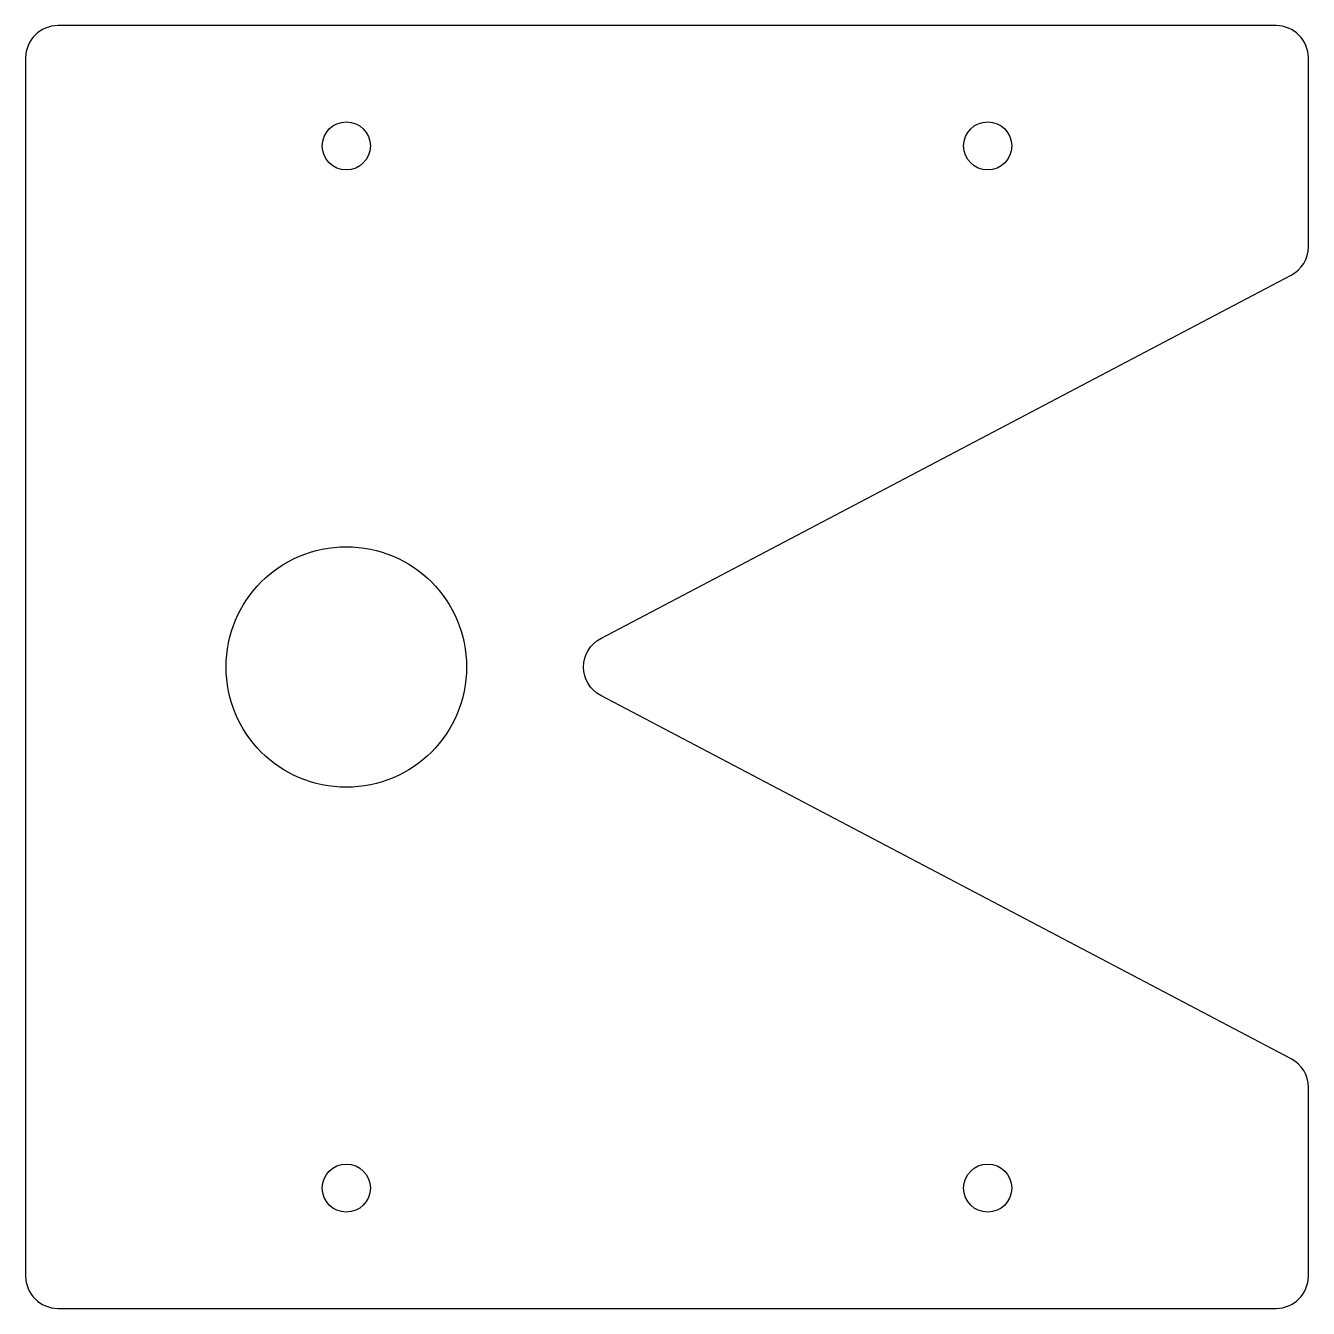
# Model space of a CAD drawing. Header units: millimetres. Extents: x 0 to 80, y -2 to 78.
import ezdxf

# ---------------------------------------------------------------- set-up
doc = ezdxf.new("R2010")
doc.units = ezdxf.units.MM

msp = doc.modelspace()

# ---------------------------------------------------------------- linework, layer by layer
msp.add_lwpolyline([(78.931, 62.438, 0.278459), (80, 64.207), (80, 76, 0.414214), (78, 78), (2, 78, 0.414214), (0, 76), (0, 0, 0.414214), (2, -2), (78, -2, 0.414214), (80, 0), (80, 11.793, 0.278459), (78.931, 13.562), (35.863, 36.23, -0.603732), (35.863, 39.77)], format="xyb", close=True)
for centre, radius in [((20, 70.5), 1.5), ((60, 70.5), 1.5), ((20, 38), 7.5), ((20, 5.5), 1.5), ((60, 5.5), 1.5)]:
    msp.add_circle(centre, radius)

doc.saveas('drawing.dxf')
